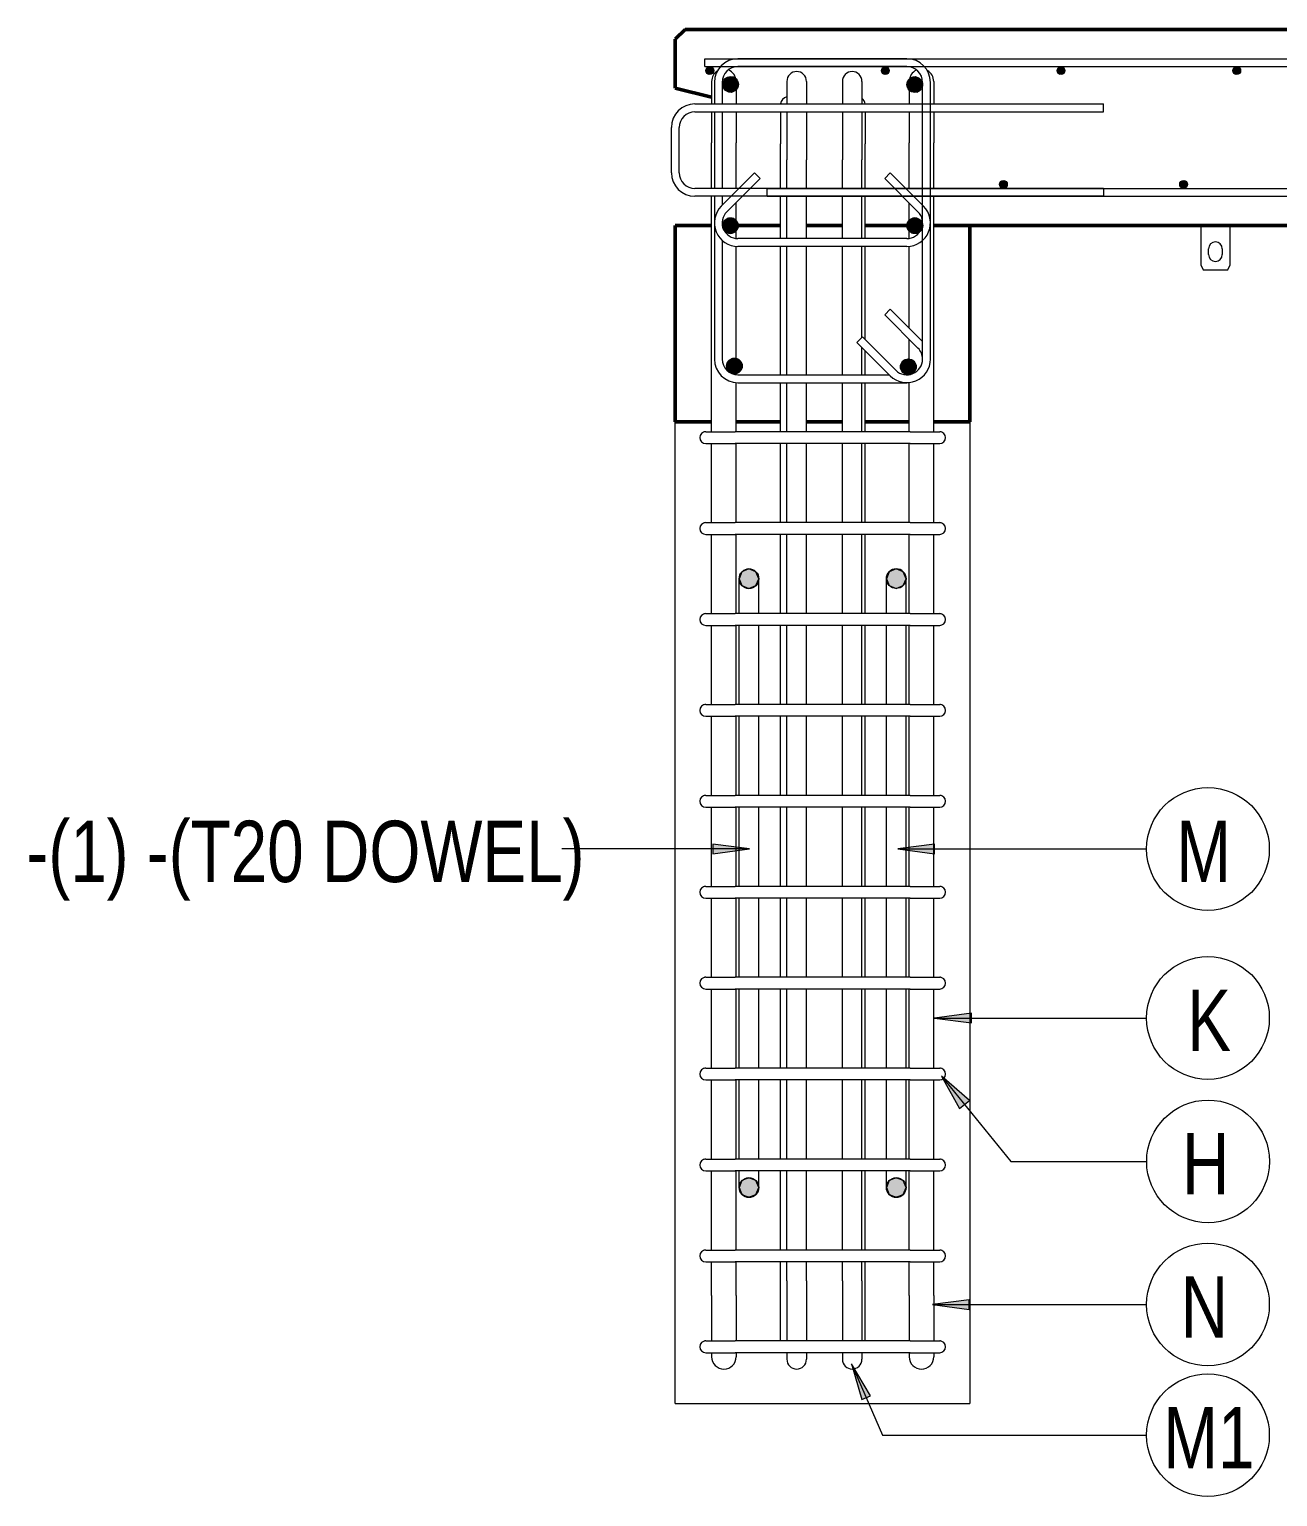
# Model space of a CAD drawing. Header units: millimetres. Extents: x 10527 to 22958, y -1469 to 13770.
# Drawn here: x 17920 to 19191, y 11619 to 13114 of the extents above; entities that cross this region are included whole.
import ezdxf

# ---------------------------------------------------------------- set-up
doc = ezdxf.new("R2010")
doc.units = ezdxf.units.MM
for name, color, linetype, lineweight in [('A-GENM', 13, 'Continuous', 18), ('A-WALL', 113, 'Continuous', 25), ('S-BEAM', 12, 'Continuous', 18), ('S-RBAR', 171, 'Continuous', 18), ('S-RBAR-IDEN', 171, 'Continuous', 9)]:
    doc.layers.add(name, color=color, linetype=linetype, lineweight=lineweight)
doc.styles.add('Nirmala UI Semilight_1', font='NirmalaS.ttf', dxfattribs={"width": 0.8, "height": 62.5})

# ---------------------------------------------------------------- blocks, each defined once
blk = doc.blocks.new('RR spread anchor face based - RR-SA-2_5-200-2134315-Elevation Top 2')
at = {"layer": 'A-GENM'}
for p, q in [((15849.6, 12913.8), (15849.6, 12873.8)), ((15879.6, 12873.8), (15879.6, 12913.8)), ((15857.6, 12884.3), (15857.6, 12890.3)), ((15871.6, 12890.3), (15871.6, 12884.3)), ((15849.6, 12873.8), (15852.1, 12868.8)), ((15877.1, 12868.8), (15879.6, 12873.8)), ((15852.1, 12868.8), (15877.1, 12868.8))]:
    blk.add_line(p, q, dxfattribs=at)
for centre, start, end in [((15864.6, 12890.3), 0, 180), ((15864.6, 12884.3), 180, 0)]:
    blk.add_arc(centre, 7, start, end, dxfattribs=at)
blk = doc.blocks.new('M_Rebar Tag_rfa MARK - ARROW-794226-Elevation Top 2')
at = {"layer": 'S-RBAR-IDEN'}
blk.add_circle((15157, 12278.7), 62.5, dxfattribs=at)
blk = doc.blocks.new('M_Rebar Tag_rfa Dimension - ARROW-793927-Elevation Top 2')
at = {"layer": 'S-RBAR-IDEN'}
blk.add_circle((15736.4, 12569.9), 62.5, dxfattribs=at)

msp = doc.modelspace()

# ---------------------------------------------------------------- hatches: boundary and pattern name
at = {"layer": 'S-RBAR'}
h = msp.add_hatch(color=256, dxfattribs=at)
edge = h.paths.add_edge_path()
edge.add_arc((18613.1, 13071.8), 4, 0, 360)
for points in [[(18611.8, 13068), (18616.3, 13069.5), (18616.3, 13074.2), (18611.8, 13075.6), (18609.1, 13071.8)], [(18790.7, 13068), (18795.2, 13069.5), (18795.2, 13074.2), (18790.7, 13075.6), (18787.9, 13071.8)], [(18969.6, 13068), (18974, 13069.5), (18974, 13074.2), (18969.6, 13075.6), (18966.8, 13071.8)], [(19148.4, 13068), (19152.9, 13069.5), (19152.9, 13074.2), (19148.4, 13075.6), (19145.7, 13071.8)], [(18635.1, 13049.7), (18641, 13053.4), (18641.8, 13060.3), (18636.9, 13065.3), (18630, 13064.5), (18626.3, 13058.6), (18628.6, 13052)], [(18824.5, 13049.9), (18829.4, 13054.8), (18828.6, 13061.7), (18822.7, 13065.4), (18816.2, 13063.1), (18813.9, 13056.6), (18817.6, 13050.7)], [(18913.3, 12952), (18916.1, 12955.8), (18913.3, 12959.6), (18908.8, 12958.2), (18908.8, 12953.5)], [(19096.9, 12952), (19099.6, 12955.8), (19096.9, 12959.6), (19092.4, 12958.2), (19092.4, 12953.5)], [(18634.1, 12905.8), (18640.4, 12908.8), (18641.9, 12915.6), (18637.6, 12921), (18630.7, 12921), (18626.3, 12915.6), (18627.9, 12908.8)], [(18825.4, 12906.6), (18829.7, 12912), (18828.2, 12918.8), (18821.9, 12921.8), (18815.7, 12918.8), (18814.1, 12912), (18818.5, 12906.6)], [(18637.8, 12762.8), (18644.2, 12765.5), (18646.1, 12772.1), (18642.1, 12777.8), (18635.2, 12778.2), (18630.6, 12773.1), (18631.7, 12766.2)], [(18811.9, 12762.7), (18818.9, 12762.8), (18823.2, 12768.2), (18821.6, 12775), (18815.3, 12778), (18809, 12774.9), (18807.6, 12768.1)], [(18653, 12544), (18660.1, 12547), (18663, 12554), (18660.1, 12561.1), (18653, 12564), (18645.9, 12561.1), (18643, 12554), (18645.9, 12547)], [(18803, 12544.1), (18810.1, 12547.1), (18813, 12554.1), (18810.1, 12561.2), (18803, 12564.1), (18795.9, 12561.2), (18793, 12554.1), (18795.9, 12547.1)], [(18653, 11923.8), (18660.1, 11926.7), (18663, 11933.8), (18660.1, 11940.9), (18653, 11943.8), (18645.9, 11940.9), (18643, 11933.8), (18645.9, 11926.7)], [(18803, 11923.8), (18810.1, 11926.7), (18813, 11933.8), (18810.1, 11940.9), (18803, 11943.8), (18795.9, 11940.9), (18793, 11933.8), (18795.9, 11926.7)]]:
    msp.add_hatch(color=256, dxfattribs=at).paths.add_polyline_path(points)
h = msp.add_hatch(color=256, dxfattribs=at)
edge = h.paths.add_edge_path()
edge.add_arc((18791.9, 13071.8), 4, 0, 360)
h = msp.add_hatch(color=256, dxfattribs=at)
edge = h.paths.add_edge_path()
edge.add_arc((18970.8, 13071.8), 4, 0, 360)
h = msp.add_hatch(color=256, dxfattribs=at)
edge = h.paths.add_edge_path()
edge.add_arc((19149.7, 13071.8), 4, 0, 360)
h = msp.add_hatch(color=256, dxfattribs=at)
edge = h.paths.add_edge_path()
edge.add_arc((18634.2, 13057.7), 8, 0, 360)
h = msp.add_hatch(color=256, dxfattribs=at)
edge = h.paths.add_edge_path()
edge.add_arc((18821.8, 13057.5), 8, 0, 360)
h = msp.add_hatch(color=256, dxfattribs=at)
edge = h.paths.add_edge_path()
edge.add_arc((18912.1, 12955.8), 4, 0, 360)
h = msp.add_hatch(color=256, dxfattribs=at)
edge = h.paths.add_edge_path()
edge.add_arc((19095.6, 12955.8), 4, 0, 360)
h = msp.add_hatch(color=256, dxfattribs=at)
edge = h.paths.add_edge_path()
edge.add_arc((18634.1, 12913.8), 8, 0, 360)
h = msp.add_hatch(color=256, dxfattribs=at)
edge = h.paths.add_edge_path()
edge.add_arc((18821.9, 12913.8), 8, 0, 360)
h = msp.add_hatch(color=256, dxfattribs=at)
edge = h.paths.add_edge_path()
edge.add_arc((18638.2, 12770.8), 8, 0, 360)
h = msp.add_hatch(color=256, dxfattribs=at)
edge = h.paths.add_edge_path()
edge.add_arc((18815.3, 12770), 8, 0, 360)
h = msp.add_hatch(color=256, dxfattribs=at)
edge = h.paths.add_edge_path()
edge.add_arc((18653, 12554), 10, 0, 360)
h = msp.add_hatch(color=256, dxfattribs=at)
edge = h.paths.add_edge_path()
edge.add_arc((18803, 12554.1), 10, 0, 360)
h = msp.add_hatch(color=256, dxfattribs=at)
edge = h.paths.add_edge_path()
edge.add_arc((18653, 11933.8), 10, 0, 360)
h = msp.add_hatch(color=256, dxfattribs=at)
edge = h.paths.add_edge_path()
edge.add_arc((18803, 11933.8), 10, 0, 360)
at = {"layer": 'S-RBAR-IDEN'}
for points in [[(18653.7, 12278.7), (18616.2, 12283.6), (18616.2, 12273.7)], [(18804.6, 12278.7), (18842.1, 12273.7), (18842.1, 12283.6)], [(18842, 12106.5), (18879.5, 12101.6), (18879.5, 12111.4)], [(18848.9, 12047.4), (18867.4, 12014.2), (18877.7, 12022.5)], [(18839.9, 11814.6), (18877.4, 11809.6), (18877.4, 11819.5)], [(18757.5, 11754.1), (18767.9, 11717.8), (18776.9, 11721.7)]]:
    msp.add_hatch(color=256, dxfattribs=at).paths.add_polyline_path(points)

# ---------------------------------------------------------------- linework, layer by layer
at = {"layer": 'A-WALL', "lineweight": 50}
for p, q in [((18588, 13113.8), (18578, 13103.9)), ((20068.1, 13113.8), (18588, 13113.8)), ((18578, 13103.9), (18578, 13053.8)), ((18578, 13053.8), (18615, 13044.6)), ((18615, 12913.8), (18578, 12913.8)), ((18578, 12913.8), (18578, 12713.8)), ((18640, 12913.8), (18685.1, 12913.8)), ((18711.6, 12913.8), (18748.1, 12913.8)), ((18771.2, 12913.8), (18816.2, 12913.8)), ((20038.1, 12913.8), (18841.2, 12913.8)), ((18878, 12713.8), (18878, 12913.8)), ((18578, 12713.8), (18615, 12713.8)), ((18640, 12713.8), (18685.1, 12713.8)), ((18711.6, 12713.8), (18748.1, 12713.8)), ((18771.2, 12713.8), (18816.2, 12713.8)), ((18841.2, 12713.8), (18878, 12713.8))]:
    msp.add_line(p, q, dxfattribs=at)
at = {"layer": 'S-BEAM'}
for p, q in [((18578, 11713.8), (18578, 12713.8)), ((18878, 12713.8), (18878, 11713.8)), ((18578, 11713.8), (18878, 11713.8))]:
    msp.add_line(p, q, dxfattribs=at)
at = {"layer": 'S-RBAR'}
for p, q in [((18608, 13083.8), (20048, 13083.8)), ((18608, 13075.8), (18608, 13083.8)), ((18813.8, 13083.8), (18641.8, 13083.8)), ((18608, 13075.8), (20048, 13075.8)), ((18611.8, 13075.6), (18609.1, 13071.8)), ((18609.1, 13071.8), (18611.8, 13068)), ((18616.3, 13074.2), (18611.8, 13075.6)), ((18611.8, 13068), (18616.3, 13069.5)), ((18616.3, 13069.5), (18616.3, 13074.2)), ((18813.8, 13075.8), (18641.8, 13075.8)), ((18790.7, 13075.6), (18787.9, 13071.8)), ((18787.9, 13071.8), (18790.7, 13068)), ((18795.2, 13074.2), (18790.7, 13075.6)), ((18790.7, 13068), (18795.2, 13069.5)), ((18795.2, 13069.5), (18795.2, 13074.2)), ((18969.6, 13075.6), (18966.8, 13071.8)), ((18966.8, 13071.8), (18969.6, 13068)), ((18974, 13074.2), (18969.6, 13075.6)), ((18969.6, 13068), (18974, 13069.5)), ((18974, 13069.5), (18974, 13074.2)), ((19148.4, 13075.6), (19145.7, 13071.8)), ((19145.7, 13071.8), (19148.4, 13068)), ((19152.9, 13074.2), (19148.4, 13075.6)), ((19148.4, 13068), (19152.9, 13069.5)), ((19152.9, 13069.5), (19152.9, 13074.2)), ((18615, 13060.8), (18615, 13038)), ((18617.8, 13059.8), (18617.8, 13037.8)), ((18625.8, 13059.8), (18625.8, 13037.8)), ((18630, 13064.5), (18626.3, 13058.6)), ((18626.3, 13058.6), (18628.6, 13052)), ((18628.6, 13052), (18635.1, 13049.7)), ((18636.9, 13065.3), (18630, 13064.5)), ((18635.1, 13049.7), (18641, 13053.4)), ((18641.8, 13060.3), (18636.9, 13065.3)), ((18640, 13060.8), (18640, 13038)), ((18641, 13053.4), (18641.8, 13060.3)), ((18691.6, 13060.8), (18691.6, 13037.9)), ((18711.6, 13060.8), (18711.6, 13037.9)), ((18748.1, 13060.8), (18748.1, 13037.9)), ((18768.1, 13060.8), (18768.1, 13037.9)), ((18816.2, 13063.1), (18813.9, 13056.6)), ((18813.9, 13056.6), (18817.6, 13050.7)), ((18822.7, 13065.4), (18816.2, 13063.1)), ((18816.2, 13060.8), (18816.2, 13038)), ((18828.6, 13061.7), (18822.7, 13065.4)), ((18824.5, 13049.9), (18829.4, 13054.8)), ((18829.4, 13054.8), (18828.6, 13061.7)), ((18829.8, 12777.8), (18829.8, 13059.8)), ((18837.8, 12777.8), (18837.8, 13059.8)), ((18841.2, 13060.8), (18841.2, 13038)), ((18598, 13037.8), (19014, 13037.8)), ((18817.6, 13050.7), (18824.5, 13049.9)), ((19014, 13029.8), (19014, 13037.8)), ((18598, 13029.8), (19014, 13029.8)), ((18615, 13029.9), (18615, 12998.3)), ((18617.8, 13029.8), (18617.8, 12951.7)), ((18625.8, 13029.8), (18625.8, 12951.7)), ((18640, 13029.9), (18640, 12998.3)), ((18685.1, 13030), (18685.1, 12997.1)), ((18691.6, 13030), (18691.6, 12980.8)), ((18711.6, 13030), (18711.6, 12980.8)), ((18748.1, 13030), (18748.1, 12980.8)), ((18768.1, 13030), (18768.1, 12980.8)), ((18771.2, 13030), (18771.2, 12997.1)), ((18816.2, 13029.9), (18816.2, 12998.3)), ((18841.2, 13029.9), (18841.2, 12998.3)), ((18574, 12967.7), (18574, 13013.8)), ((18582, 12967.7), (18582, 13013.8)), ((18615, 12951.7), (18615, 12998.3)), ((18640, 12951.7), (18640, 12998.3)), ((18685.1, 12951.8), (18685.1, 12997.1)), ((18771.2, 12951.8), (18771.2, 12997.1)), ((18816.2, 12951.8), (18816.2, 12998.3)), ((18841.2, 12951.8), (18841.2, 12998.3)), ((18691.6, 12951.8), (18691.6, 12980.8)), ((18711.6, 12951.8), (18711.6, 12980.8)), ((18748.1, 12951.8), (18748.1, 12980.8)), ((18768.1, 12951.8), (18768.1, 12980.8)), ((18624.8, 12933.6), (18658.8, 12967.5)), ((18630.5, 12927.9), (18664.4, 12961.9)), ((18664.4, 12961.9), (18658.8, 12967.5)), ((18791.2, 12961.9), (18796.8, 12967.5)), ((18791.2, 12961.9), (18825.1, 12927.9)), ((18796.8, 12967.5), (18830.8, 12933.6)), ((19014, 12951.7), (18598, 12951.7)), ((18671.6, 12951.8), (20008, 12951.8)), ((18671.6, 12943.8), (18671.6, 12951.8)), ((18913.3, 12959.6), (18908.8, 12958.2)), ((18908.8, 12958.2), (18908.8, 12953.5)), ((18908.8, 12953.5), (18913.3, 12952)), ((18916.1, 12955.8), (18913.3, 12959.6)), ((18913.3, 12952), (18916.1, 12955.8)), ((19014, 12951.7), (19014, 12943.7)), ((19096.9, 12959.6), (19092.4, 12958.2)), ((19092.4, 12958.2), (19092.4, 12953.5)), ((19092.4, 12953.5), (19096.9, 12952)), ((19099.6, 12955.8), (19096.9, 12959.6)), ((19096.9, 12952), (19099.6, 12955.8)), ((19014, 12943.7), (18598, 12943.7)), ((18615, 12703.8), (18615, 12943.7)), ((18617.8, 12943.7), (18617.8, 12777.8)), ((18625.8, 12943.7), (18625.8, 12934.5)), ((18640, 12900.8), (18640, 12937.4)), ((18671.6, 12943.8), (20008, 12943.8)), ((18685.1, 12900.6), (18685.1, 12943.7)), ((18691.6, 12900.6), (18691.6, 12943.7)), ((18711.6, 12900.6), (18711.6, 12943.7)), ((18748.1, 12900.6), (18748.1, 12943.7)), ((18768.1, 12900.6), (18768.1, 12943.7)), ((18771.2, 12900.6), (18771.2, 12943.7)), ((18816.2, 12900.9), (18816.2, 12936.8)), ((18841.2, 12703.8), (18841.2, 12943.7)), ((18630.7, 12921), (18626.3, 12915.6)), ((18637.6, 12921), (18630.7, 12921)), ((18641.9, 12915.6), (18637.6, 12921)), ((18815.7, 12918.8), (18814.1, 12912)), ((18821.9, 12921.8), (18815.7, 12918.8)), ((18828.2, 12918.8), (18821.9, 12921.8)), ((18829.7, 12912), (18828.2, 12918.8)), ((18626.3, 12915.6), (18627.9, 12908.8)), ((18627.9, 12908.8), (18634.1, 12905.8)), ((18634.1, 12905.8), (18640.4, 12908.8)), ((18640.4, 12908.8), (18641.9, 12915.6)), ((18814.1, 12912), (18818.5, 12906.6)), ((18818.5, 12906.6), (18825.4, 12906.6)), ((18825.4, 12906.6), (18829.7, 12912)), ((18625.8, 12898.9), (18625.8, 12777.8)), ((18640, 12762), (18640, 12892.8)), ((18813.8, 12900.6), (18641.8, 12900.6)), ((18813.8, 12892.6), (18641.8, 12892.6)), ((18685.1, 12761.8), (18685.1, 12892.6)), ((18691.6, 12761.8), (18691.6, 12892.6)), ((18711.6, 12761.8), (18711.6, 12892.6)), ((18748.1, 12761.8), (18748.1, 12892.6)), ((18768.1, 12800), (18768.1, 12892.6)), ((18771.2, 12797.8), (18771.2, 12892.6)), ((18816.2, 12809.3), (18816.2, 12892.9)), ((18796.8, 12828.7), (18791.2, 12823.1)), ((18829.8, 12795.7), (18796.8, 12828.7)), ((18825.1, 12789.1), (18791.2, 12823.1)), ((18762.9, 12794.8), (18768.6, 12800.4)), ((18768.6, 12800.4), (18802.5, 12766.5)), ((18816.2, 12762.1), (18816.2, 12798)), ((18762.9, 12794.8), (18796.8, 12760.8)), ((18768.1, 12761.8), (18768.1, 12789.6)), ((18771.2, 12761.8), (18771.2, 12786.5)), ((18635.2, 12778.2), (18630.6, 12773.1)), ((18630.6, 12773.1), (18631.7, 12766.2)), ((18642.1, 12777.8), (18635.2, 12778.2)), ((18646.1, 12772.1), (18642.1, 12777.8)), ((18644.2, 12765.5), (18646.1, 12772.1)), ((18809, 12774.9), (18807.6, 12768.1)), ((18807.6, 12768.1), (18811.9, 12762.7)), ((18815.3, 12778), (18809, 12774.9)), ((18821.6, 12775), (18815.3, 12778)), ((18818.9, 12762.8), (18823.2, 12768.2)), ((18823.2, 12768.2), (18821.6, 12775)), ((18631.7, 12766.2), (18637.8, 12762.8)), ((18637.8, 12762.8), (18644.2, 12765.5)), ((18640, 12703.8), (18640, 12754)), ((18641.8, 12761.8), (18795.9, 12761.8)), ((18641.8, 12753.8), (18813.8, 12753.8)), ((18685.1, 12703.8), (18685.1, 12753.8)), ((18691.6, 12703.8), (18691.6, 12753.8)), ((18711.6, 12703.8), (18711.6, 12753.8)), ((18748.1, 12703.8), (18748.1, 12753.8)), ((18768.1, 12703.8), (18768.1, 12753.8)), ((18771.2, 12703.8), (18771.2, 12753.8)), ((18811.9, 12762.7), (18818.9, 12762.8)), ((18816.2, 12703.8), (18816.2, 12754.1)), ((18609, 12703.8), (18610, 12703.8)), ((18610.3, 12703.8), (18611.1, 12703.8)), ((18611.1, 12703.8), (18613.6, 12703.8)), ((18613.6, 12703.8), (18615.5, 12703.8)), ((18615.5, 12703.8), (18617.8, 12703.8)), ((18617.8, 12703.8), (18618.7, 12703.8)), ((18618.6, 12703.8), (18637.9, 12703.8)), ((18637.8, 12703.8), (18639, 12703.8)), ((18817.2, 12703.8), (18639, 12703.8)), ((18817.2, 12703.8), (18847.2, 12703.8)), ((18609, 12691.8), (18610, 12691.8)), ((18610.3, 12691.8), (18611.1, 12691.8)), ((18611.1, 12691.8), (18613.6, 12691.8)), ((18613.6, 12691.8), (18615.5, 12691.8)), ((18615, 12611.2), (18615, 12691.8)), ((18615.5, 12691.8), (18619, 12691.8)), ((18619, 12691.8), (18621.7, 12691.8)), ((18621.6, 12691.8), (18626, 12691.8)), ((18625.9, 12691.8), (18629.2, 12691.8)), ((18629.2, 12691.8), (18634, 12691.8)), ((18634, 12691.8), (18637.4, 12691.8)), ((18637.4, 12691.8), (18639, 12691.8)), ((18817.2, 12691.8), (18639, 12691.8)), ((18640, 12611.2), (18640, 12691.8)), ((18685.1, 12611.2), (18685.1, 12691.8)), ((18691.6, 12611.2), (18691.6, 12691.8)), ((18711.6, 12611.2), (18711.6, 12691.8)), ((18748.1, 12611.2), (18748.1, 12691.8)), ((18768.1, 12611.2), (18768.1, 12691.8)), ((18771.2, 12611.2), (18771.2, 12691.8)), ((18816.2, 12611.2), (18816.2, 12691.8)), ((18817.2, 12691.8), (18847.2, 12691.8)), ((18841.2, 12611.2), (18841.2, 12691.8)), ((18609, 12611.2), (18610, 12611.2)), ((18610.3, 12611.2), (18611.1, 12611.2)), ((18611.1, 12611.2), (18613.6, 12611.2)), ((18613.6, 12611.2), (18615.5, 12611.2)), ((18615.5, 12611.2), (18617.8, 12611.2)), ((18617.8, 12611.2), (18618.7, 12611.2)), ((18618.6, 12611.2), (18637.9, 12611.2)), ((18637.8, 12611.2), (18639, 12611.2)), ((18817.2, 12611.2), (18639, 12611.2)), ((18817.2, 12611.2), (18847.2, 12611.2)), ((18609, 12599.2), (18610, 12599.2)), ((18610.3, 12599.2), (18611.1, 12599.2)), ((18611.1, 12599.2), (18613.6, 12599.2)), ((18613.6, 12599.2), (18615.5, 12599.2)), ((18615, 12518.5), (18615, 12599.2)), ((18615.5, 12599.2), (18619, 12599.2)), ((18619, 12599.2), (18621.7, 12599.2)), ((18621.6, 12599.2), (18626, 12599.2)), ((18625.9, 12599.2), (18629.2, 12599.2)), ((18629.2, 12599.2), (18634, 12599.2)), ((18634, 12599.2), (18637.4, 12599.2)), ((18637.4, 12599.2), (18639, 12599.2)), ((18817.2, 12599.2), (18639, 12599.2)), ((18640, 12518.5), (18640, 12599.2)), ((18685.1, 12518.5), (18685.1, 12599.2)), ((18691.6, 12518.5), (18691.6, 12599.2)), ((18711.6, 12518.5), (18711.6, 12599.2)), ((18748.1, 12518.5), (18748.1, 12599.2)), ((18768.1, 12518.5), (18768.1, 12599.2)), ((18771.2, 12518.5), (18771.2, 12599.2)), ((18816.2, 12518.5), (18816.2, 12599.2)), ((18817.2, 12599.2), (18847.2, 12599.2)), ((18841.2, 12518.5), (18841.2, 12599.2)), ((18645.9, 12561.1), (18643, 12554)), ((18653, 12564), (18645.9, 12561.1)), ((18660.1, 12561.1), (18653, 12564)), ((18663, 12554), (18660.1, 12561.1)), ((18795.9, 12561.2), (18793, 12554.1)), ((18803, 12564.1), (18795.9, 12561.2)), ((18810.1, 12561.2), (18803, 12564.1)), ((18813, 12554.1), (18810.1, 12561.2)), ((18643, 12518.5), (18643, 12554)), ((18643, 12554), (18645.9, 12547)), ((18645.9, 12547), (18653, 12544)), ((18653, 12544), (18660.1, 12547)), ((18660.1, 12547), (18663, 12554)), ((18663, 12518.5), (18663, 12554)), ((18793, 12518.6), (18793, 12554.1)), ((18793, 12554.1), (18795.9, 12547.1)), ((18795.9, 12547.1), (18803, 12544.1)), ((18803, 12544.1), (18810.1, 12547.1)), ((18810.1, 12547.1), (18813, 12554.1)), ((18813, 12518.6), (18813, 12554.1)), ((18609, 12518.5), (18610, 12518.5)), ((18610.3, 12518.5), (18611.1, 12518.5)), ((18611.1, 12518.5), (18613.6, 12518.5)), ((18613.6, 12518.5), (18615.5, 12518.5)), ((18615.5, 12518.5), (18617.8, 12518.5)), ((18617.8, 12518.5), (18618.7, 12518.5)), ((18618.6, 12518.5), (18637.9, 12518.5)), ((18637.8, 12518.5), (18639, 12518.5)), ((18817.2, 12518.5), (18639, 12518.5)), ((18817.2, 12518.5), (18847.2, 12518.5)), ((18609, 12506.5), (18610, 12506.5)), ((18610.3, 12506.5), (18611.1, 12506.5)), ((18611.1, 12506.5), (18613.6, 12506.5)), ((18613.6, 12506.5), (18615.5, 12506.5)), ((18615, 12425.9), (18615, 12506.5)), ((18615.5, 12506.5), (18619, 12506.5)), ((18619, 12506.5), (18621.7, 12506.5)), ((18621.6, 12506.5), (18626, 12506.5)), ((18625.9, 12506.5), (18629.2, 12506.5)), ((18629.2, 12506.5), (18634, 12506.5)), ((18634, 12506.5), (18637.4, 12506.5)), ((18637.4, 12506.5), (18639, 12506.5)), ((18817.2, 12506.5), (18639, 12506.5)), ((18640, 12425.9), (18640, 12506.5)), ((18643, 12474), (18643, 12506.6)), ((18663, 12474), (18663, 12506.6)), ((18685.1, 12425.9), (18685.1, 12506.5)), ((18691.6, 12425.9), (18691.6, 12506.5)), ((18711.6, 12425.9), (18711.6, 12506.5)), ((18748.1, 12425.9), (18748.1, 12506.5)), ((18768.1, 12425.9), (18768.1, 12506.5)), ((18771.2, 12425.9), (18771.2, 12506.5)), ((18793, 12474.1), (18793, 12506.6)), ((18813, 12474.1), (18813, 12506.6)), ((18816.2, 12425.9), (18816.2, 12506.5)), ((18817.2, 12506.5), (18847.2, 12506.5)), ((18841.2, 12425.9), (18841.2, 12506.5)), ((18643, 12425.9), (18643, 12474)), ((18663, 12425.9), (18663, 12474)), ((18793, 12425.9), (18793, 12474.1)), ((18813, 12425.9), (18813, 12474.1)), ((18609, 12425.9), (18610, 12425.9)), ((18610.3, 12425.9), (18611.1, 12425.9)), ((18611.1, 12425.9), (18613.6, 12425.9)), ((18613.6, 12425.9), (18615.5, 12425.9)), ((18615.5, 12425.9), (18617.8, 12425.9)), ((18617.8, 12425.9), (18618.7, 12425.9)), ((18618.6, 12425.9), (18637.9, 12425.9)), ((18637.8, 12425.9), (18639, 12425.9)), ((18817.2, 12425.9), (18639, 12425.9)), ((18817.2, 12425.9), (18847.2, 12425.9)), ((18609, 12413.9), (18610, 12413.9)), ((18610.3, 12413.9), (18611.1, 12413.9)), ((18611.1, 12413.9), (18613.6, 12413.9)), ((18613.6, 12413.9), (18615.5, 12413.9)), ((18615, 12333.3), (18615, 12413.9)), ((18615.5, 12413.9), (18619, 12413.9)), ((18619, 12413.9), (18621.7, 12413.9)), ((18621.6, 12413.9), (18626, 12413.9)), ((18625.9, 12413.9), (18629.2, 12413.9)), ((18629.2, 12413.9), (18634, 12413.9)), ((18634, 12413.9), (18637.4, 12413.9)), ((18637.4, 12413.9), (18639, 12413.9)), ((18817.2, 12413.9), (18639, 12413.9)), ((18640, 12333.3), (18640, 12413.9)), ((18643, 12333.3), (18643, 12413.9)), ((18663, 12333.3), (18663, 12413.9)), ((18685.1, 12333.3), (18685.1, 12413.9)), ((18691.6, 12333.3), (18691.6, 12413.9)), ((18711.6, 12333.3), (18711.6, 12413.9)), ((18748.1, 12333.3), (18748.1, 12413.9)), ((18768.1, 12333.3), (18768.1, 12413.9)), ((18771.2, 12333.3), (18771.2, 12413.9)), ((18793, 12333.3), (18793, 12413.9)), ((18813, 12333.3), (18813, 12413.9)), ((18816.2, 12333.3), (18816.2, 12413.9)), ((18817.2, 12413.9), (18847.2, 12413.9)), ((18841.2, 12333.3), (18841.2, 12413.9)), ((18609, 12333.3), (18610, 12333.3)), ((18609, 12321.3), (18610, 12321.3)), ((18610.3, 12333.3), (18611.1, 12333.3)), ((18610.3, 12321.3), (18611.1, 12321.3)), ((18611.1, 12333.3), (18613.6, 12333.3)), ((18611.1, 12321.3), (18613.6, 12321.3)), ((18613.6, 12333.3), (18615.5, 12333.3)), ((18613.6, 12321.3), (18615.5, 12321.3)), ((18615, 12240.6), (18615, 12321.3)), ((18615.5, 12333.3), (18617.8, 12333.3)), ((18615.5, 12321.3), (18619, 12321.3)), ((18617.8, 12333.3), (18618.7, 12333.3)), ((18618.6, 12333.3), (18637.9, 12333.3)), ((18619, 12321.3), (18621.7, 12321.3)), ((18621.6, 12321.3), (18626, 12321.3)), ((18625.9, 12321.3), (18629.2, 12321.3)), ((18629.2, 12321.3), (18634, 12321.3)), ((18634, 12321.3), (18637.4, 12321.3)), ((18637.4, 12321.3), (18639, 12321.3)), ((18637.8, 12333.3), (18639, 12333.3)), ((18817.2, 12333.3), (18639, 12333.3)), ((18817.2, 12321.3), (18639, 12321.3)), ((18640, 12240.6), (18640, 12321.3)), ((18643, 12240.6), (18643, 12321.3)), ((18663, 12240.6), (18663, 12321.3)), ((18685.1, 12240.6), (18685.1, 12321.3)), ((18691.6, 12240.6), (18691.6, 12321.3)), ((18711.6, 12240.6), (18711.6, 12321.3)), ((18748.1, 12240.6), (18748.1, 12321.3)), ((18768.1, 12240.6), (18768.1, 12321.3)), ((18771.2, 12240.6), (18771.2, 12321.3)), ((18793, 12240.6), (18793, 12321.3)), ((18813, 12240.6), (18813, 12321.3)), ((18816.2, 12240.6), (18816.2, 12321.3)), ((18817.2, 12333.3), (18847.2, 12333.3)), ((18817.2, 12321.3), (18847.2, 12321.3)), ((18841.2, 12240.6), (18841.2, 12321.3)), ((18609, 12240.6), (18610, 12240.6)), ((18610.3, 12240.6), (18611.1, 12240.6)), ((18611.1, 12240.6), (18613.6, 12240.6)), ((18613.6, 12240.6), (18615.5, 12240.6)), ((18615.5, 12240.6), (18617.8, 12240.6)), ((18617.8, 12240.6), (18618.7, 12240.6)), ((18618.6, 12240.6), (18637.9, 12240.6)), ((18637.8, 12240.6), (18639, 12240.6)), ((18817.2, 12240.6), (18639, 12240.6)), ((18817.2, 12240.6), (18847.2, 12240.6)), ((18609, 12228.6), (18610, 12228.6)), ((18610.3, 12228.6), (18611.1, 12228.6)), ((18611.1, 12228.6), (18613.6, 12228.6)), ((18613.6, 12228.6), (18615.5, 12228.6)), ((18615, 12148), (18615, 12228.6)), ((18615.5, 12228.6), (18619, 12228.6)), ((18619, 12228.6), (18621.7, 12228.6)), ((18621.6, 12228.6), (18626, 12228.6)), ((18625.9, 12228.6), (18629.2, 12228.6)), ((18629.2, 12228.6), (18634, 12228.6)), ((18634, 12228.6), (18637.4, 12228.6)), ((18637.4, 12228.6), (18639, 12228.6)), ((18817.2, 12228.6), (18639, 12228.6)), ((18640, 12148), (18640, 12228.6)), ((18643, 12148), (18643, 12228.6)), ((18663, 12148), (18663, 12228.6)), ((18685.1, 12148), (18685.1, 12228.6)), ((18691.6, 12148), (18691.6, 12228.6)), ((18711.6, 12148), (18711.6, 12228.6)), ((18748.1, 12148), (18748.1, 12228.6)), ((18768.1, 12148), (18768.1, 12228.6)), ((18771.2, 12148), (18771.2, 12228.6)), ((18793, 12148), (18793, 12228.6)), ((18813, 12148), (18813, 12228.6)), ((18816.2, 12148), (18816.2, 12228.6)), ((18817.2, 12228.6), (18847.2, 12228.6)), ((18841.2, 12148), (18841.2, 12228.6)), ((18609, 12148), (18610, 12148)), ((18610.3, 12148), (18611.1, 12148)), ((18611.1, 12148), (18613.6, 12148)), ((18613.6, 12148), (18615.5, 12148)), ((18615.5, 12148), (18617.8, 12148)), ((18617.8, 12148), (18618.7, 12148)), ((18618.6, 12148), (18637.9, 12148)), ((18637.8, 12148), (18639, 12148)), ((18817.2, 12148), (18639, 12148)), ((18817.2, 12148), (18847.2, 12148)), ((18609, 12136), (18610, 12136)), ((18610.3, 12136), (18611.1, 12136)), ((18611.1, 12136), (18613.6, 12136)), ((18613.6, 12136), (18615.5, 12136)), ((18615, 12055.4), (18615, 12136)), ((18615.5, 12136), (18619, 12136)), ((18619, 12136), (18621.7, 12136)), ((18621.6, 12136), (18626, 12136)), ((18625.9, 12136), (18629.2, 12136)), ((18629.2, 12136), (18634, 12136)), ((18634, 12136), (18637.4, 12136)), ((18637.4, 12136), (18639, 12136)), ((18817.2, 12136), (18639, 12136)), ((18640, 12055.4), (18640, 12136)), ((18643, 12055.4), (18643, 12136)), ((18663, 12055.4), (18663, 12136)), ((18685.1, 12055.4), (18685.1, 12136)), ((18691.6, 12055.4), (18691.6, 12136)), ((18711.6, 12055.4), (18711.6, 12136)), ((18748.1, 12055.4), (18748.1, 12136)), ((18768.1, 12055.4), (18768.1, 12136)), ((18771.2, 12055.4), (18771.2, 12136)), ((18793, 12055.4), (18793, 12136)), ((18813, 12055.4), (18813, 12136)), ((18816.2, 12055.4), (18816.2, 12136)), ((18817.2, 12136), (18847.2, 12136)), ((18841.2, 12055.4), (18841.2, 12136)), ((18609, 12055.4), (18610, 12055.4)), ((18610.3, 12055.4), (18611.1, 12055.4)), ((18611.1, 12055.4), (18613.6, 12055.4)), ((18613.6, 12055.4), (18615.5, 12055.4)), ((18615.5, 12055.4), (18617.8, 12055.4)), ((18617.8, 12055.4), (18618.7, 12055.4)), ((18618.6, 12055.4), (18637.9, 12055.4)), ((18637.8, 12055.4), (18639, 12055.4)), ((18817.2, 12055.4), (18639, 12055.4)), ((18817.2, 12055.4), (18847.2, 12055.4)), ((18609, 12043.4), (18610, 12043.4)), ((18610.3, 12043.4), (18611.1, 12043.4)), ((18611.1, 12043.4), (18613.6, 12043.4)), ((18613.6, 12043.4), (18615.5, 12043.4)), ((18615, 11962.7), (18615, 12043.4)), ((18615.5, 12043.4), (18619, 12043.4)), ((18619, 12043.4), (18621.7, 12043.4)), ((18621.6, 12043.4), (18626, 12043.4)), ((18625.9, 12043.4), (18629.2, 12043.4)), ((18629.2, 12043.4), (18634, 12043.4)), ((18634, 12043.4), (18637.4, 12043.4)), ((18637.4, 12043.4), (18639, 12043.4)), ((18817.2, 12043.4), (18639, 12043.4)), ((18640, 11962.7), (18640, 12043.4)), ((18643, 12013.8), (18643, 12043.4)), ((18663, 12013.8), (18663, 12043.4)), ((18685.1, 11962.7), (18685.1, 12043.4)), ((18691.6, 11962.7), (18691.6, 12043.4)), ((18711.6, 11962.7), (18711.6, 12043.4)), ((18748.1, 11962.7), (18748.1, 12043.4)), ((18768.1, 11962.7), (18768.1, 12043.4)), ((18771.2, 11962.7), (18771.2, 12043.4)), ((18793, 12013.8), (18793, 12043.4)), ((18813, 12013.8), (18813, 12043.4)), ((18816.2, 11962.7), (18816.2, 12043.4)), ((18817.2, 12043.4), (18847.2, 12043.4)), ((18841.2, 11962.7), (18841.2, 12043.4)), ((18643, 11962.5), (18643, 12013.8)), ((18663, 11962.5), (18663, 12013.8)), ((18793, 11962.5), (18793, 12013.8)), ((18813, 11962.5), (18813, 12013.8)), ((18609, 11962.7), (18610, 11962.7)), ((18610.3, 11962.7), (18611.1, 11962.7)), ((18611.1, 11962.7), (18613.6, 11962.7)), ((18613.6, 11962.7), (18615.5, 11962.7)), ((18615.5, 11962.7), (18617.8, 11962.7)), ((18617.8, 11962.7), (18618.7, 11962.7)), ((18618.6, 11962.7), (18637.9, 11962.7)), ((18637.8, 11962.7), (18639, 11962.7)), ((18817.2, 11962.7), (18639, 11962.7)), ((18817.2, 11962.7), (18847.2, 11962.7)), ((18609, 11950.7), (18610, 11950.7)), ((18610.3, 11950.7), (18611.1, 11950.7)), ((18611.1, 11950.7), (18613.6, 11950.7)), ((18613.6, 11950.7), (18615.5, 11950.7)), ((18615, 11870.1), (18615, 11950.7)), ((18615.5, 11950.7), (18619, 11950.7)), ((18619, 11950.7), (18621.7, 11950.7)), ((18621.6, 11950.7), (18626, 11950.7)), ((18625.9, 11950.7), (18629.2, 11950.7)), ((18629.2, 11950.7), (18634, 11950.7)), ((18634, 11950.7), (18637.4, 11950.7)), ((18637.4, 11950.7), (18639, 11950.7)), ((18817.2, 11950.7), (18639, 11950.7)), ((18640, 11870.1), (18640, 11950.7)), ((18643, 11933.8), (18643, 11950.5)), ((18663, 11933.8), (18663, 11950.5)), ((18685.1, 11870.1), (18685.1, 11950.7)), ((18691.6, 11870.1), (18691.6, 11950.7)), ((18711.6, 11870.1), (18711.6, 11950.7)), ((18748.1, 11870.1), (18748.1, 11950.7)), ((18768.1, 11870.1), (18768.1, 11950.7)), ((18771.2, 11870.1), (18771.2, 11950.7)), ((18793, 11933.8), (18793, 11950.5)), ((18813, 11933.8), (18813, 11950.5)), ((18816.2, 11870.1), (18816.2, 11950.7)), ((18817.2, 11950.7), (18847.2, 11950.7)), ((18841.2, 11870.1), (18841.2, 11950.7)), ((18645.9, 11940.9), (18643, 11933.8)), ((18643, 11933.8), (18645.9, 11926.7)), ((18653, 11943.8), (18645.9, 11940.9)), ((18660.1, 11940.9), (18653, 11943.8)), ((18663, 11933.8), (18660.1, 11940.9)), ((18660.1, 11926.7), (18663, 11933.8)), ((18795.9, 11940.9), (18793, 11933.8)), ((18793, 11933.8), (18795.9, 11926.7)), ((18803, 11943.8), (18795.9, 11940.9)), ((18810.1, 11940.9), (18803, 11943.8)), ((18813, 11933.8), (18810.1, 11940.9)), ((18810.1, 11926.7), (18813, 11933.8)), ((18645.9, 11926.7), (18653, 11923.8)), ((18653, 11923.8), (18660.1, 11926.7)), ((18795.9, 11926.7), (18803, 11923.8)), ((18803, 11923.8), (18810.1, 11926.7)), ((18609, 11870.1), (18610, 11870.1)), ((18609, 11858.1), (18610, 11858.1)), ((18610.3, 11870.1), (18611.1, 11870.1)), ((18610.3, 11858.1), (18611.1, 11858.1)), ((18611.1, 11870.1), (18613.6, 11870.1)), ((18611.1, 11858.1), (18613.6, 11858.1)), ((18613.6, 11870.1), (18615.5, 11870.1)), ((18613.6, 11858.1), (18615.5, 11858.1)), ((18615, 11823.8), (18615, 11858.1)), ((18615.5, 11870.1), (18617.8, 11870.1)), ((18615.5, 11858.1), (18619, 11858.1)), ((18617.8, 11870.1), (18618.7, 11870.1)), ((18618.6, 11870.1), (18637.9, 11870.1)), ((18619, 11858.1), (18621.7, 11858.1)), ((18621.6, 11858.1), (18626, 11858.1)), ((18625.9, 11858.1), (18629.2, 11858.1)), ((18629.2, 11858.1), (18634, 11858.1)), ((18634, 11858.1), (18637.4, 11858.1)), ((18637.4, 11858.1), (18639, 11858.1)), ((18637.8, 11870.1), (18639, 11870.1)), ((18817.2, 11870.1), (18639, 11870.1)), ((18817.2, 11858.1), (18639, 11858.1)), ((18640, 11823.8), (18640, 11858.1)), ((18685.1, 11777.5), (18685.1, 11858.1)), ((18691.6, 11838.8), (18691.6, 11858.1)), ((18711.6, 11838.8), (18711.6, 11858.1)), ((18748.1, 11838.8), (18748.1, 11858.1)), ((18768.1, 11838.8), (18768.1, 11858.1)), ((18771.2, 11777.5), (18771.2, 11858.1)), ((18816.2, 11823.8), (18816.2, 11858.1)), ((18817.2, 11870.1), (18847.2, 11870.1)), ((18817.2, 11858.1), (18847.2, 11858.1)), ((18841.2, 11823.8), (18841.2, 11858.1)), ((18691.6, 11838.8), (18691.6, 11777.2)), ((18711.6, 11838.8), (18711.6, 11777.2)), ((18748.1, 11838.8), (18748.1, 11777.2)), ((18768.1, 11838.8), (18768.1, 11777.2)), ((18615, 11823.8), (18615, 11777.3)), ((18640, 11823.8), (18640, 11777.3)), ((18816.2, 11823.8), (18816.2, 11777.3)), ((18841.2, 11823.8), (18841.2, 11777.3)), ((18609, 11777.5), (18610, 11777.5)), ((18610.3, 11777.5), (18611.1, 11777.5)), ((18611.1, 11777.5), (18613.6, 11777.5)), ((18613.6, 11777.5), (18615.5, 11777.5)), ((18615.5, 11777.5), (18617.8, 11777.5)), ((18617.8, 11777.5), (18618.7, 11777.5)), ((18618.6, 11777.5), (18637.9, 11777.5)), ((18637.8, 11777.5), (18639, 11777.5)), ((18817.2, 11777.5), (18639, 11777.5)), ((18817.2, 11777.5), (18847.2, 11777.5)), ((18609, 11765.5), (18610, 11765.5)), ((18610.3, 11765.5), (18611.1, 11765.5)), ((18611.1, 11765.5), (18613.6, 11765.5)), ((18613.6, 11765.5), (18615.5, 11765.5)), ((18615, 11765.3), (18615, 11761.3)), ((18615.5, 11765.5), (18619, 11765.5)), ((18619, 11765.5), (18621.7, 11765.5)), ((18621.6, 11765.5), (18626, 11765.5)), ((18625.9, 11765.5), (18629.2, 11765.5)), ((18629.2, 11765.5), (18634, 11765.5)), ((18634, 11765.5), (18637.4, 11765.5)), ((18637.4, 11765.5), (18639, 11765.5)), ((18817.2, 11765.5), (18639, 11765.5)), ((18640, 11765.3), (18640, 11761.3)), ((18691.6, 11765.4), (18691.6, 11758.8)), ((18711.6, 11765.4), (18711.6, 11758.8)), ((18748.1, 11765.4), (18748.1, 11758.8)), ((18768.1, 11765.4), (18768.1, 11758.8)), ((18816.2, 11765.3), (18816.2, 11761.3)), ((18817.2, 11765.5), (18847.2, 11765.5)), ((18841.2, 11765.3), (18841.2, 11761.3))]:
    msp.add_line(p, q, dxfattribs=at)
for centre, radius in [((18613.1, 13071.8), 4), ((18791.9, 13071.8), 4), ((18970.8, 13071.8), 4), ((19149.7, 13071.8), 4), ((18634.2, 13057.7), 8), ((18821.8, 13057.5), 8), ((18912.1, 12955.8), 4), ((19095.6, 12955.8), 4), ((18634.1, 12913.8), 8), ((18821.9, 12913.8), 8), ((18638.2, 12770.8), 8), ((18815.3, 12770), 8), ((18653, 12554), 10), ((18803, 12554.1), 10), ((18653, 11933.8), 10), ((18803, 11933.8), 10)]:
    msp.add_circle(centre, radius, dxfattribs=at)
for centre, radius, start, end in [((18641.8, 13059.8), 24, 90, 180), ((18813.8, 13059.8), 24, 0, 90), ((18627.5, 13060.8), 12.5, 122.5874, 180), ((18641.8, 13059.8), 16, 90, 180), ((18627.5, 13060.8), 12.5, 0, 68.3839), ((18701.6, 13060.8), 10, 0, 180), ((18758.1, 13060.8), 10, 0, 180), ((18813.8, 13059.8), 16, 0, 90), ((18828.7, 13060.8), 12.5, 113.5905, 180), ((18828.7, 13060.8), 12.5, 0, 61.8845), ((18598, 13013.8), 24, 90, 180), ((18693.1, 13037.1), 8, 100.8518, 175.1063), ((18763.2, 13037.1), 8, 4.8937, 51.3028), ((18598, 13013.8), 16, 90, 180), ((18598, 12967.7), 24, 180, 270), ((18598, 12967.7), 16, 180, 270), ((18641.8, 12916.6), 24, 135, 270), ((18813.8, 12916.6), 24, 270, 45), ((18641.8, 12916.6), 16, 135, 270), ((18813.8, 12916.6), 16, 270, 45), ((18813.8, 12777.8), 16, 0, 45), ((18641.8, 12777.8), 24, 180, 270), ((18641.8, 12777.8), 16, 180, 270), ((18813.8, 12777.8), 24, 225, 0), ((18813.8, 12777.8), 16, 225, 0), ((18609, 12697.8), 6, 90, 270), ((18609, 12697.8), 6, 90, 270), ((18609, 12697.8), 6, 90, 105), ((18847.2, 12697.8), 6, 75, 90), ((18847.2, 12697.8), 6, 270, 90), ((18609, 12605.2), 6, 90, 270), ((18609, 12605.2), 6, 90, 270), ((18609, 12605.2), 6, 90, 105), ((18847.2, 12605.2), 6, 75, 90), ((18847.2, 12605.2), 6, 270, 90), ((18653, 12554), 10, 0, 180), ((18803, 12554.1), 10, 0, 180), ((18609, 12512.5), 6, 90, 270), ((18609, 12512.5), 6, 90, 270), ((18609, 12512.5), 6, 90, 105), ((18847.2, 12512.5), 6, 75, 90), ((18847.2, 12512.5), 6, 270, 90), ((18609, 12419.9), 6, 90, 270), ((18609, 12419.9), 6, 90, 270), ((18609, 12419.9), 6, 90, 105), ((18847.2, 12419.9), 6, 75, 90), ((18847.2, 12419.9), 6, 270, 90), ((18609, 12327.3), 6, 90, 270), ((18609, 12327.3), 6, 90, 270), ((18609, 12327.3), 6, 90, 105), ((18847.2, 12327.3), 6, 75, 90), ((18847.2, 12327.3), 6, 270, 90), ((18609, 12234.6), 6, 90, 270), ((18609, 12234.6), 6, 90, 270), ((18609, 12234.6), 6, 90, 105), ((18847.2, 12234.6), 6, 75, 90), ((18847.2, 12234.6), 6, 270, 90), ((18609, 12142), 6, 90, 270), ((18609, 12142), 6, 90, 270), ((18609, 12142), 6, 90, 105), ((18847.2, 12142), 6, 75, 90), ((18847.2, 12142), 6, 270, 90), ((18609, 12049.4), 6, 90, 270), ((18609, 12049.4), 6, 90, 270), ((18609, 12049.4), 6, 90, 105), ((18847.2, 12049.4), 6, 75, 90), ((18847.2, 12049.4), 6, 270, 90), ((18609, 11956.7), 6, 90, 270), ((18609, 11956.7), 6, 90, 270), ((18609, 11956.7), 6, 90, 105), ((18847.2, 11956.7), 6, 75, 90), ((18847.2, 11956.7), 6, 270, 90), ((18653, 11933.8), 10, 180, 0), ((18803, 11933.8), 10, 180, 0), ((18609, 11864.1), 6, 90, 270), ((18609, 11864.1), 6, 90, 270), ((18609, 11864.1), 6, 90, 105), ((18847.2, 11864.1), 6, 75, 90), ((18847.2, 11864.1), 6, 270, 90), ((18609, 11771.5), 6, 90, 270), ((18609, 11771.5), 6, 90, 270), ((18609, 11771.5), 6, 90, 105), ((18847.2, 11771.5), 6, 75, 90), ((18847.2, 11771.5), 6, 270, 90), ((18627.5, 11761.3), 12.5, 180, 0), ((18701.6, 11758.8), 10, 180, 0), ((18758.1, 11758.8), 10, 180, 0), ((18828.7, 11761.3), 12.5, 180, 0)]:
    msp.add_arc(centre, radius, start, end, dxfattribs=at)
at = {"layer": 'S-RBAR-IDEN'}
for p, q in [((18653.7, 12278.7), (18462.3, 12278.7)), ((18653.7, 12278.7), (18616.2, 12283.6)), ((18616.2, 12283.6), (18616.2, 12273.7)), ((18616.2, 12273.7), (18653.7, 12278.7)), ((18842.1, 12283.6), (18804.6, 12278.7)), ((18804.6, 12278.7), (18842.1, 12273.7)), ((18804.6, 12278.7), (19057.9, 12278.7)), ((18842.1, 12273.7), (18842.1, 12283.6)), ((18879.5, 12111.4), (18842, 12106.5)), ((18879.5, 12101.6), (18879.5, 12111.4)), ((18842, 12106.5), (18879.5, 12101.6)), ((18842, 12106.5), (19057.9, 12106.5)), ((18848.9, 12047.4), (18867.4, 12014.2)), ((18877.7, 12022.5), (18848.9, 12047.4)), ((18848.9, 12047.4), (18919.8, 11960.4)), ((18867.4, 12014.2), (18877.7, 12022.5)), ((18919.8, 11960.4), (19057.9, 11960.4)), ((18877.4, 11819.5), (18839.9, 11814.6)), ((18839.9, 11814.6), (18877.4, 11809.6)), ((18839.9, 11814.6), (19057.9, 11814.6)), ((18877.4, 11809.6), (18877.4, 11819.5)), ((18757.5, 11754.1), (18767.9, 11717.8)), ((18776.9, 11721.7), (18757.5, 11754.1)), ((18757.5, 11754.1), (18789, 11681.3)), ((18767.9, 11717.8), (18776.9, 11721.7)), ((18789, 11681.3), (19057.9, 11681.3))]:
    msp.add_line(p, q, dxfattribs=at)

# ---------------------------------------------------------------- block references
at = {"layer": 'A-GENM'}
msp.add_blockref('RR spread anchor face based - RR-SA-2_5-200-2134315-Elevation Top 2', (3263.4, 0), dxfattribs=at)
at = {"layer": 'S-RBAR-IDEN'}
for name, p in [('M_Rebar Tag_rfa MARK - ARROW-794226-Elevation Top 2', (3963.4, 0)), ('M_Rebar Tag_rfa MARK - ARROW-794226-Elevation Top 2', (3963.4, -172.2)), ('M_Rebar Tag_rfa Dimension - ARROW-793927-Elevation Top 2', (3384.1, -609.5)), ('M_Rebar Tag_rfa MARK - ARROW-794226-Elevation Top 2', (3963.4, -464.1)), ('M_Rebar Tag_rfa MARK - ARROW-794226-Elevation Top 2', (3963.4, -597.3))]:
    msp.add_blockref(name, p, dxfattribs=at)

# ---------------------------------------------------------------- texts
at = {"layer": 'S-RBAR-IDEN', "char_height": 62.5, "attachment_point": 1, "style": 'Nirmala UI Semilight_1'}
for s, insert, width in [('-(1) -(T20 DOWEL)', (17917.3, 12307.5), 658.987), ('M', (19088.1, 12307.5), 73.755), ('K', (19099.3, 12135.3), 46.498), ('H', (19094, 11989.2), 59.325), ('N', (19092.7, 11843.4), 62.532), ('M1', (19074.9, 11710.1), 105.823)]:
    msp.add_mtext(s, dxfattribs=dict(at, insert=insert, width=width))

doc.saveas('drawing.dxf')
